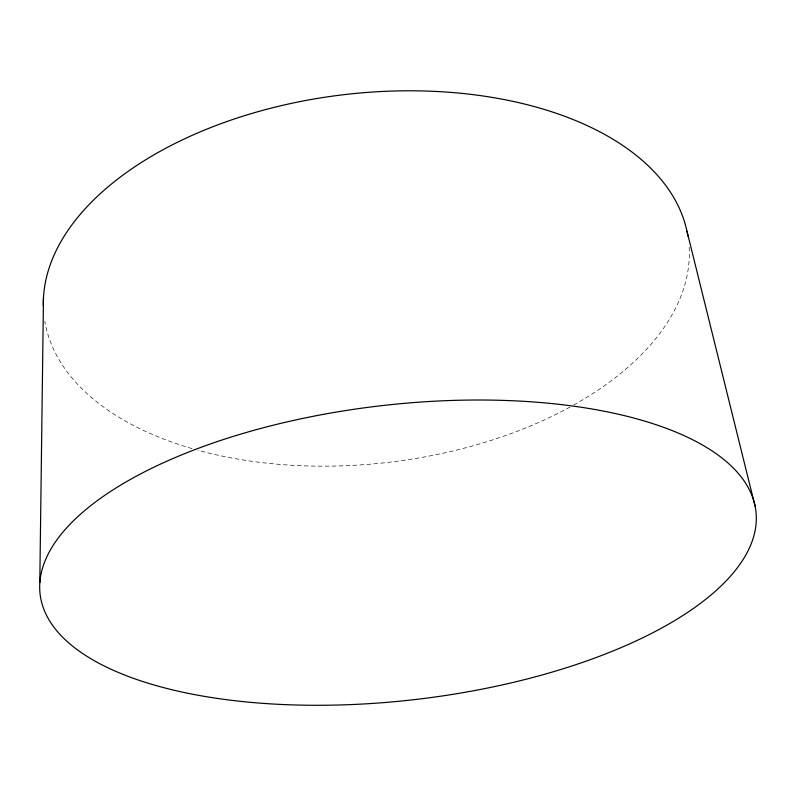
<?xml version="1.0" encoding="UTF-8"?>
<svg xmlns="http://www.w3.org/2000/svg" width="796" height="796" viewBox="0 0 796 796"><rect width="100%" height="100%" fill="white"/><g stroke="black" fill="none" stroke-linecap="round" stroke-linejoin="round"><path stroke-width="0.6" stroke-dasharray="3.98 2.98" d="M689.147 247.208A324.45 185.179 -6.6 0 1 571.21 406.408M570.125 407.005A324.45 185.179 -6.6 0 1 197.965 450.277M192.065 448.606A324.45 185.179 -6.6 0 1 44.795 321.156"/><path stroke-width="1.19" d="M39.8 582.572L43.482 297.595M686.988 231.278L755.125 506.375M43.342 305.883A324.45 185.179 -6.6 0 1 349.145 94.077A324.45 185.179 -6.6 0 1 687.913 236.173M211.079 697.465A360.309 147.897 -6.6 0 0 756.2 522.106A360.309 147.897 -6.6 0 0 226.651 438.487A360.309 147.897 -6.6 0 0 211.079 697.465"/></g></svg>
